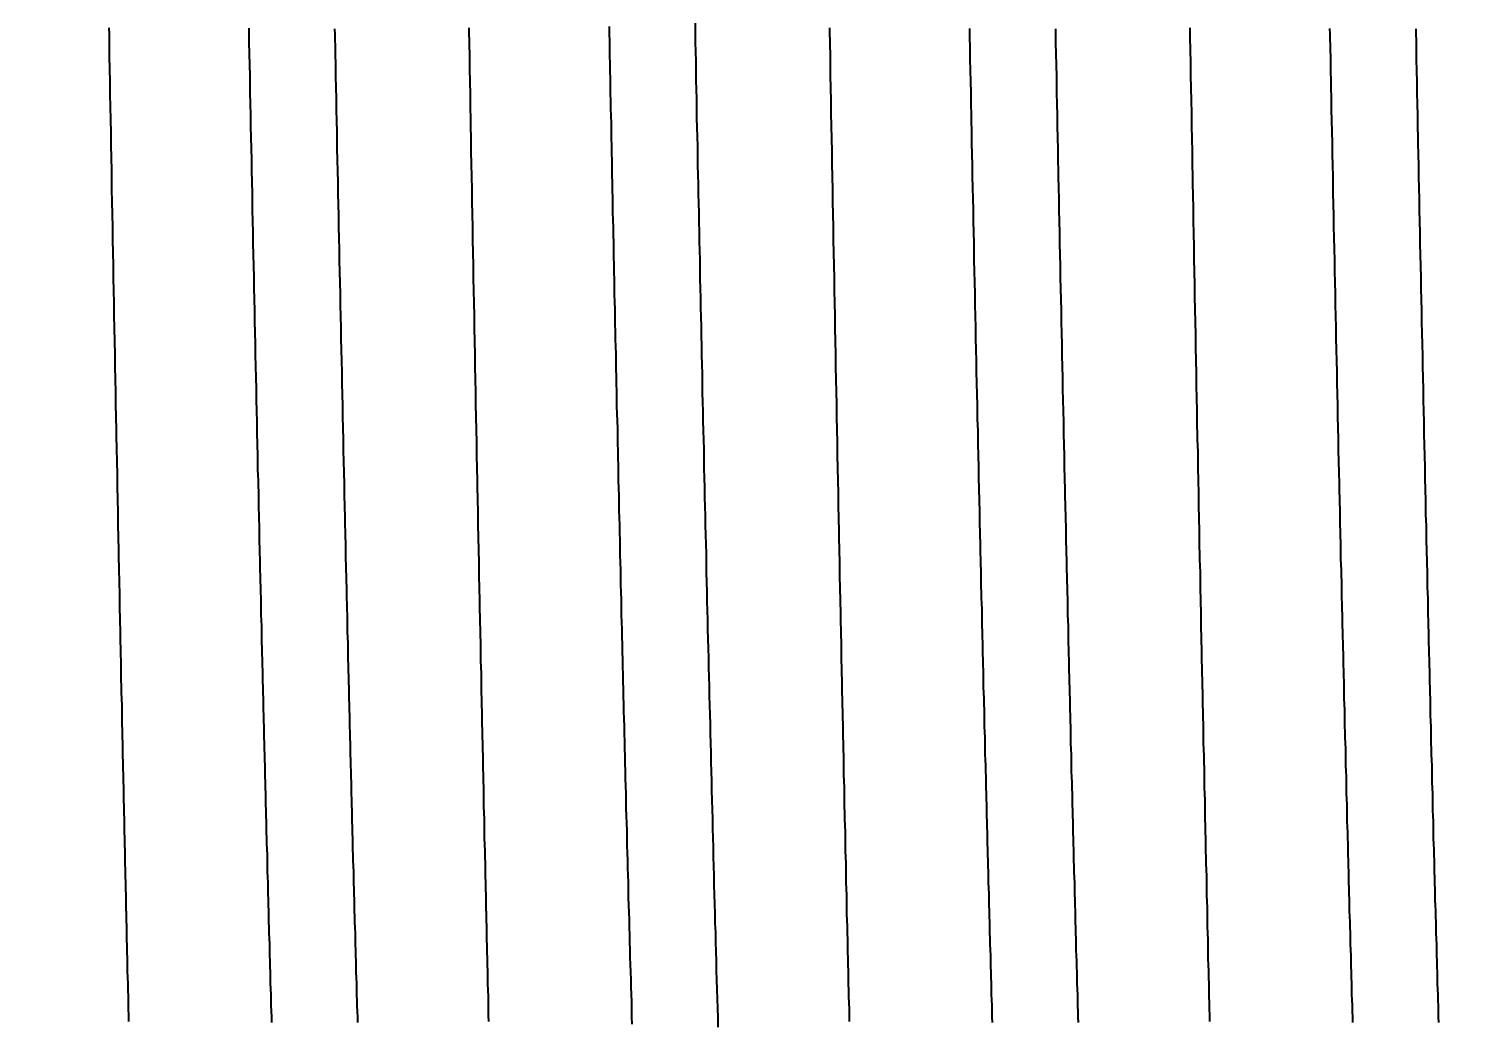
# Model space of a CAD drawing. Header units: millimetres. Extents: x 0 to 3800, y -67 to 2530.
# Drawn here: x 2227.63 to 2233.79, y 880.09 to 884.33 of the extents above; entities that cross this region are included whole.
import ezdxf

# ---------------------------------------------------------------- set-up
doc = ezdxf.new("R2010")
doc.units = ezdxf.units.MM
doc.layers.add('내부선 및 부속', color=4, linetype='Continuous')
doc.layers.add('치수선', color=7, linetype='Continuous')
doc.styles.add('____', font='')
doc.styles.get('____').set_extended_font_data('굴림')
doc.dimstyles.new('MSADIM', dxfattribs={"dimtxt": 33, "dimasz": 17, "dimexe": 10, "dimexo": 7.5, "dimgap": 10, "dimtad": 0, "dimtih": 1, "dimtoh": 1, "dimdec": 0, "dimzin": 1, "dimdsep": 46, "dimtxsty": '____', "dimcen": 11.25, "dimadec": 0, "dimazin": 0, "dimtfac": 1, "dimtdec": 0, "dimtix": 1, "dimtmove": 0, "dimatfit": 3, "dimfxl": 1, "dimtolj": 1, "dimtzin": 1, "dimarcsym": 0})

# ---------------------------------------------------------------- blocks, each defined once
blk = doc.blocks.new('*D36')
at = {"layer": '치수선', "color": 0, "linetype": 'Continuous', "lineweight": -2, "transparency": 16777216}
for p, q in [((2185.0236, 892.8024), (2164.7346, 892.8024)), ((2174.7346, 875.8024), (2174.7346, 782.8857)), ((2174.7346, 644.8024), (2174.7346, 737.2532)), ((2277.0236, 627.8024), (2164.7346, 627.8024))]:
    blk.add_line(p, q, dxfattribs=at)
at = {"layer": '치수선', "color": 0, "linetype": 'Continuous', "transparency": 16777216}
for points in [[(2171.9013, 875.8024), (2177.5679, 875.8024), (2174.7346, 892.8024)], [(2171.9013, 644.8024), (2177.5679, 644.8024), (2174.7346, 627.8024)]]:
    blk.add_solid(points, dxfattribs=at)
at = {"layer": '치수선', "color": 0, "linetype": 'Continuous', "transparency": 16777216, "insert": (2174.7346, 760.0695), "char_height": 25, "attachment_point": 5, "style": '____'}
blk.add_mtext('\\A1;265', dxfattribs=at)
blk = doc.blocks.new('*D37')
at = {"layer": '치수선', "color": 0, "linetype": 'Continuous', "lineweight": -2, "transparency": 16777216}
for p, q in [((2157.2346, 892.8024), (2094.528, 892.8024)), ((2104.528, 875.8024), (2104.528, 597.3935)), ((2104.528, 274.8024), (2104.528, 551.761)), ((2237.0236, 257.8024), (2094.528, 257.8024))]:
    blk.add_line(p, q, dxfattribs=at)
at = {"layer": '치수선', "color": 0, "linetype": 'Continuous', "transparency": 16777216}
for points in [[(2101.6947, 875.8024), (2107.3613, 875.8024), (2104.528, 892.8024)], [(2101.6947, 274.8024), (2107.3613, 274.8024), (2104.528, 257.8024)]]:
    blk.add_solid(points, dxfattribs=at)
at = {"layer": '치수선', "color": 0, "linetype": 'Continuous', "transparency": 16777216, "insert": (2104.528, 574.5773), "char_height": 25, "attachment_point": 5, "style": '____'}
blk.add_mtext('\\A1;635', dxfattribs=at)

msp = doc.modelspace()

# ---------------------------------------------------------------- linework, layer by layer
at = {"layer": '내부선 및 부속', "linetype": 'Continuous', "flags": 128}
for points in [[(2230.4798, 884.3537), (2230.4798, 884.3127), (2230.4808, 884.2727), (2230.4818, 884.2317), (2230.4828, 884.1917), (2230.4828, 884.1507), (2230.4838, 884.1107), (2230.4848, 884.0697), (2230.4858, 884.0297), (2230.4868, 883.9887), (2230.4868, 883.9487), (2230.4878, 883.9077), (2230.4888, 883.8677), (2230.4898, 883.8277), (2230.4908, 883.7867), (2230.4908, 883.7467), (2230.4918, 883.7057), (2230.4928, 883.6657), (2230.4938, 883.6247), (2230.4948, 883.5847), (2230.4958, 883.5437), (2230.4958, 883.5037), (2230.4968, 883.4627), (2230.4978, 883.4227), (2230.4988, 883.3817), (2230.4998, 883.3417), (2230.4998, 883.3007), (2230.5008, 883.2607), (2230.5018, 883.2197), (2230.5028, 883.1797), (2230.5038, 883.1387), (2230.5048, 883.0987), (2230.5058, 883.0577), (2230.5058, 883.0177), (2230.5068, 882.9767), (2230.5078, 882.9367), (2230.5088, 882.8957), (2230.5098, 882.8557), (2230.5108, 882.8157), (2230.5108, 882.7747), (2230.5118, 882.7347), (2230.5128, 882.6937), (2230.5138, 882.6537), (2230.5148, 882.6127), (2230.5158, 882.5727), (2230.5168, 882.5317), (2230.5178, 882.4917), (2230.5178, 882.4507), (2230.5188, 882.4107), (2230.5198, 882.3697), (2230.5208, 882.3297), (2230.5218, 882.2887), (2230.5228, 882.2487), (2230.5238, 882.2077), (2230.5248, 882.1677), (2230.5258, 882.1267), (2230.5268, 882.0867), (2230.5268, 882.0457), (2230.5278, 882.0057), (2230.5288, 881.9647), (2230.5298, 881.9247), (2230.5308, 881.8837), (2230.5318, 881.8437), (2230.5328, 881.8037), (2230.5338, 881.7627), (2230.5348, 881.7227), (2230.5348, 881.7227), (2230.5358, 881.6817), (2230.5368, 881.6417), (2230.5378, 881.6007), (2230.5388, 881.5607), (2230.5398, 881.5197), (2230.5408, 881.4797), (2230.5418, 881.4387), (2230.5428, 881.3987), (2230.5438, 881.3577), (2230.5448, 881.3177), (2230.5458, 881.2767), (2230.5468, 881.2367), (2230.5478, 881.1957), (2230.5488, 881.1557), (2230.5498, 881.1147), (2230.5508, 881.0747), (2230.5518, 881.0337), (2230.5528, 880.9937), (2230.5538, 880.9537), (2230.5548, 880.9127), (2230.5558, 880.8727), (2230.5568, 880.8317), (2230.5578, 880.7917), (2230.5588, 880.7507), (2230.5598, 880.7107), (2230.5608, 880.6697), (2230.5618, 880.6297), (2230.5628, 880.5887), (2230.5638, 880.5487), (2230.5648, 880.5077), (2230.5668, 880.4677), (2230.5678, 880.4267), (2230.5688, 880.3867), (2230.5698, 880.3457), (2230.5708, 880.3057), (2230.5718, 880.2647), (2230.5728, 880.2247), (2230.5738, 880.1847), (2230.5758, 880.1437), (2230.5768, 880.1037), (2230.5778, 880.0627)], [(2227.9748, 884.3337), (2227.9758, 884.3067), (2227.9758, 884.2797), (2227.9758, 884.2527), (2227.9768, 884.2257), (2227.9768, 884.1987), (2227.9778, 884.1717), (2227.9778, 884.1447), (2227.9788, 884.1177), (2227.9788, 884.0907), (2227.9798, 884.0637), (2227.9798, 884.0367), (2227.9808, 884.0097), (2227.9808, 883.9827), (2227.9818, 883.9547), (2227.9818, 883.9277), (2227.9828, 883.9007), (2227.9828, 883.8737), (2227.9838, 883.8467), (2227.9838, 883.8197), (2227.9848, 883.7927), (2227.9848, 883.7657), (2227.9858, 883.7387), (2227.9858, 883.7117), (2227.9868, 883.6847), (2227.9868, 883.6577), (2227.9868, 883.6307), (2227.9878, 883.6037), (2227.9878, 883.5767), (2227.9888, 883.5497), (2227.9888, 883.5227), (2227.9898, 883.4957), (2227.9898, 883.4677), (2227.9908, 883.4407), (2227.9908, 883.4137), (2227.9918, 883.3867), (2227.9918, 883.3597), (2227.9928, 883.3327), (2227.9928, 883.3057), (2227.9938, 883.2787), (2227.9938, 883.2517), (2227.9948, 883.2247), (2227.9948, 883.1977), (2227.9958, 883.1707), (2227.9958, 883.1437), (2227.9968, 883.1167), (2227.9968, 883.0897), (2227.9978, 883.0627), (2227.9978, 883.0357), (2227.9988, 883.0087), (2227.9988, 882.9807), (2227.9998, 882.9537), (2227.9998, 882.9267), (2228.0008, 882.8997), (2228.0008, 882.8727), (2228.0018, 882.8457), (2228.0018, 882.8187), (2228.0028, 882.7917), (2228.0028, 882.7647), (2228.0038, 882.7377), (2228.0038, 882.7107), (2228.0048, 882.6837), (2228.0048, 882.6567), (2228.0058, 882.6297), (2228.0068, 882.6027), (2228.0068, 882.5757), (2228.0078, 882.5487), (2228.0078, 882.5217), (2228.0088, 882.4937), (2228.0088, 882.4667), (2228.0098, 882.4397), (2228.0098, 882.4127), (2228.0108, 882.3857), (2228.0108, 882.3587), (2228.0118, 882.3317), (2228.0118, 882.3047), (2228.0128, 882.2777), (2228.0128, 882.2507), (2228.0138, 882.2237), (2228.0138, 882.1967), (2228.0148, 882.1697), (2228.0148, 882.1427), (2228.0158, 882.1157), (2228.0158, 882.0887), (2228.0168, 882.0617), (2228.0178, 882.0347), (2228.0178, 882.0077), (2228.0188, 881.9797), (2228.0188, 881.9797), (2228.0188, 881.9527), (2228.0198, 881.9257), (2228.0198, 881.8987), (2228.0208, 881.8717), (2228.0208, 881.8447), (2228.0218, 881.8177), (2228.0218, 881.7907), (2228.0228, 881.7637), (2228.0228, 881.7367), (2228.0238, 881.7097), (2228.0248, 881.6827), (2228.0248, 881.6557), (2228.0258, 881.6287), (2228.0258, 881.6017), (2228.0268, 881.5747), (2228.0268, 881.5477), (2228.0278, 881.5207), (2228.0278, 881.4937), (2228.0288, 881.4657), (2228.0298, 881.4387), (2228.0298, 881.4117), (2228.0308, 881.3847), (2228.0308, 881.3577), (2228.0318, 881.3307), (2228.0318, 881.3037), (2228.0328, 881.2767), (2228.0328, 881.2497), (2228.0338, 881.2227), (2228.0348, 881.1957), (2228.0348, 881.1687), (2228.0358, 881.1417), (2228.0358, 881.1147), (2228.0368, 881.0877), (2228.0368, 881.0607), (2228.0378, 881.0337), (2228.0388, 881.0067), (2228.0388, 880.9787), (2228.0398, 880.9517), (2228.0398, 880.9247), (2228.0408, 880.8977), (2228.0418, 880.8707), (2228.0418, 880.8437), (2228.0428, 880.8167), (2228.0428, 880.7897), (2228.0438, 880.7627), (2228.0448, 880.7357), (2228.0448, 880.7087), (2228.0458, 880.6817), (2228.0458, 880.6547), (2228.0468, 880.6277), (2228.0478, 880.6007), (2228.0478, 880.5737), (2228.0488, 880.5467), (2228.0488, 880.5197), (2228.0498, 880.4927), (2228.0508, 880.4647), (2228.0508, 880.4377), (2228.0518, 880.4107), (2228.0518, 880.3837), (2228.0528, 880.3567), (2228.0538, 880.3297), (2228.0538, 880.3027), (2228.0548, 880.2757), (2228.0558, 880.2487), (2228.0558, 880.2217), (2228.0568, 880.1947), (2228.0568, 880.1677), (2228.0578, 880.1407), (2228.0588, 880.1137), (2228.0588, 880.0867)], [(2228.5728, 884.3317), (2228.5728, 884.3077), (2228.5738, 884.2837), (2228.5738, 884.2597), (2228.5748, 884.2357), (2228.5748, 884.2117), (2228.5758, 884.1877), (2228.5758, 884.1877), (2228.5758, 884.1637), (2228.5768, 884.1407), (2228.5768, 884.1167), (2228.5778, 884.0927), (2228.5778, 884.0687), (2228.5778, 884.0447), (2228.5788, 884.0207), (2228.5788, 883.9967), (2228.5798, 883.9737), (2228.5798, 883.9497), (2228.5808, 883.9257), (2228.5808, 883.9017), (2228.5818, 883.8777), (2228.5818, 883.8537), (2228.5828, 883.8297), (2228.5828, 883.8067), (2228.5838, 883.7827), (2228.5838, 883.7587), (2228.5848, 883.7347), (2228.5848, 883.7107), (2228.5858, 883.6867), (2228.5858, 883.6627), (2228.5868, 883.6387), (2228.5868, 883.6157), (2228.5868, 883.5917), (2228.5878, 883.5677), (2228.5878, 883.5437), (2228.5888, 883.5197), (2228.5888, 883.4957), (2228.5898, 883.4717), (2228.5898, 883.4487), (2228.5908, 883.4247), (2228.5908, 883.4007), (2228.5918, 883.3767), (2228.5918, 883.3527), (2228.5928, 883.3287), (2228.5928, 883.3047), (2228.5938, 883.2817), (2228.5938, 883.2577), (2228.5948, 883.2337), (2228.5948, 883.2097), (2228.5958, 883.1857), (2228.5958, 883.1617), (2228.5968, 883.1377), (2228.5968, 883.1137), (2228.5978, 883.0907), (2228.5978, 883.0667), (2228.5988, 883.0427), (2228.5988, 883.0187), (2228.5998, 882.9947), (2228.5998, 882.9707), (2228.6008, 882.9467), (2228.6008, 882.9237), (2228.6018, 882.8997), (2228.6018, 882.8757), (2228.6028, 882.8517), (2228.6028, 882.8277), (2228.6038, 882.8037), (2228.6038, 882.7797), (2228.6048, 882.7567), (2228.6048, 882.7327), (2228.6058, 882.7087), (2228.6058, 882.6847), (2228.6068, 882.6607), (2228.6068, 882.6367), (2228.6078, 882.6127), (2228.6078, 882.5897), (2228.6088, 882.5657), (2228.6088, 882.5417), (2228.6098, 882.5177), (2228.6098, 882.4937), (2228.6108, 882.4697), (2228.6108, 882.4457), (2228.6118, 882.4217), (2228.6128, 882.3987), (2228.6128, 882.3747), (2228.6138, 882.3507), (2228.6138, 882.3267), (2228.6148, 882.3027), (2228.6148, 882.2787), (2228.6158, 882.2547), (2228.6158, 882.2317), (2228.6168, 882.2077), (2228.6168, 882.1837), (2228.6178, 882.1597), (2228.6178, 882.1357), (2228.6188, 882.1117), (2228.6188, 882.0877), (2228.6198, 882.0647), (2228.6208, 882.0407), (2228.6208, 882.0167), (2228.6218, 881.9927), (2228.6218, 881.9687), (2228.6228, 881.9447), (2228.6228, 881.9207), (2228.6238, 881.8977), (2228.6238, 881.8737), (2228.6248, 881.8497), (2228.6248, 881.8257), (2228.6258, 881.8017), (2228.6258, 881.8017), (2228.6268, 881.7777), (2228.6268, 881.7537), (2228.6278, 881.7297), (2228.6278, 881.7067), (2228.6288, 881.6827), (2228.6288, 881.6587), (2228.6298, 881.6347), (2228.6298, 881.6107), (2228.6308, 881.5867), (2228.6318, 881.5627), (2228.6318, 881.5397), (2228.6328, 881.5157), (2228.6328, 881.4917), (2228.6338, 881.4677), (2228.6338, 881.4437), (2228.6348, 881.4197), (2228.6358, 881.3957), (2228.6358, 881.3727), (2228.6368, 881.3487), (2228.6368, 881.3247), (2228.6378, 881.3007), (2228.6388, 881.2767), (2228.6388, 881.2527), (2228.6398, 881.2287), (2228.6398, 881.2057), (2228.6408, 881.1817), (2228.6408, 881.1577), (2228.6418, 881.1337), (2228.6428, 881.1097), (2228.6428, 881.0857), (2228.6438, 881.0617), (2228.6438, 881.0387), (2228.6448, 881.0147), (2228.6458, 880.9907), (2228.6458, 880.9667), (2228.6468, 880.9427), (2228.6468, 880.9187), (2228.6478, 880.8947), (2228.6488, 880.8707), (2228.6488, 880.8477), (2228.6498, 880.8237), (2228.6508, 880.7997), (2228.6508, 880.7757), (2228.6518, 880.7517), (2228.6518, 880.7277), (2228.6528, 880.7037), (2228.6538, 880.6807), (2228.6538, 880.6567), (2228.6548, 880.6327), (2228.6558, 880.6087), (2228.6558, 880.5847), (2228.6568, 880.5607), (2228.6578, 880.5367), (2228.6578, 880.5137), (2228.6588, 880.4897), (2228.6588, 880.4657), (2228.6598, 880.4417), (2228.6608, 880.4177), (2228.6608, 880.3937), (2228.6618, 880.3697), (2228.6628, 880.3467), (2228.6628, 880.3227), (2228.6638, 880.2987), (2228.6648, 880.2747), (2228.6648, 880.2507), (2228.6658, 880.2267), (2228.6668, 880.2027), (2228.6668, 880.1797), (2228.6678, 880.1557), (2228.6688, 880.1317), (2228.6698, 880.1077), (2228.6698, 880.0837)], [(2228.9398, 884.3297), (2228.9408, 884.3057), (2228.9408, 884.2817), (2228.9418, 884.2587), (2228.9418, 884.2347), (2228.9418, 884.2107), (2228.9418, 884.2107), (2228.9428, 884.1867), (2228.9428, 884.1627), (2228.9438, 884.1387), (2228.9438, 884.1147), (2228.9448, 884.0917), (2228.9448, 884.0677), (2228.9458, 884.0437), (2228.9458, 884.0197), (2228.9468, 883.9957), (2228.9468, 883.9717), (2228.9478, 883.9477), (2228.9478, 883.9247), (2228.9488, 883.9007), (2228.9488, 883.8767), (2228.9498, 883.8527), (2228.9498, 883.8287), (2228.9498, 883.8047), (2228.9508, 883.7807), (2228.9508, 883.7567), (2228.9518, 883.7337), (2228.9518, 883.7097), (2228.9528, 883.6857), (2228.9528, 883.6617), (2228.9538, 883.6377), (2228.9538, 883.6137), (2228.9548, 883.5897), (2228.9548, 883.5667), (2228.9558, 883.5427), (2228.9558, 883.5187), (2228.9568, 883.4947), (2228.9568, 883.4707), (2228.9578, 883.4467), (2228.9578, 883.4227), (2228.9588, 883.3997), (2228.9588, 883.3757), (2228.9598, 883.3517), (2228.9598, 883.3277), (2228.9608, 883.3037), (2228.9608, 883.2797), (2228.9618, 883.2557), (2228.9618, 883.2327), (2228.9628, 883.2087), (2228.9628, 883.1847), (2228.9638, 883.1607), (2228.9638, 883.1367), (2228.9648, 883.1127), (2228.9648, 883.0887), (2228.9658, 883.0647), (2228.9658, 883.0417), (2228.9668, 883.0177), (2228.9668, 882.9937), (2228.9678, 882.9697), (2228.9678, 882.9457), (2228.9688, 882.9217), (2228.9688, 882.8977), (2228.9698, 882.8747), (2228.9698, 882.8507), (2228.9708, 882.8267), (2228.9708, 882.8027), (2228.9718, 882.7787), (2228.9718, 882.7547), (2228.9728, 882.7307), (2228.9728, 882.7077), (2228.9738, 882.6837), (2228.9738, 882.6597), (2228.9748, 882.6357), (2228.9748, 882.6117), (2228.9758, 882.5877), (2228.9758, 882.5637), (2228.9768, 882.5397), (2228.9768, 882.5167), (2228.9778, 882.4927), (2228.9778, 882.4687), (2228.9788, 882.4447), (2228.9788, 882.4207), (2228.9798, 882.3967), (2228.9798, 882.3727), (2228.9808, 882.3497), (2228.9808, 882.3257), (2228.9818, 882.3017), (2228.9818, 882.2777), (2228.9828, 882.2537), (2228.9838, 882.2297), (2228.9838, 882.2057), (2228.9848, 882.1827), (2228.9848, 882.1587), (2228.9858, 882.1347), (2228.9858, 882.1107), (2228.9868, 882.0867), (2228.9868, 882.0627), (2228.9878, 882.0387), (2228.9878, 882.0157), (2228.9888, 881.9917), (2228.9888, 881.9677), (2228.9898, 881.9437), (2228.9908, 881.9197), (2228.9908, 881.8957), (2228.9918, 881.8717), (2228.9918, 881.8477), (2228.9928, 881.8247), (2228.9928, 881.8247), (2228.9928, 881.8007), (2228.9938, 881.7767), (2228.9938, 881.7527), (2228.9948, 881.7287), (2228.9958, 881.7047), (2228.9958, 881.6807), (2228.9968, 881.6577), (2228.9968, 881.6337), (2228.9978, 881.6097), (2228.9978, 881.5857), (2228.9988, 881.5617), (2228.9988, 881.5377), (2228.9998, 881.5137), (2229.0008, 881.4907), (2229.0008, 881.4667), (2229.0018, 881.4427), (2229.0018, 881.4187), (2229.0028, 881.3947), (2229.0028, 881.3707), (2229.0038, 881.3467), (2229.0048, 881.3237), (2229.0048, 881.2997), (2229.0058, 881.2757), (2229.0058, 881.2517), (2229.0068, 881.2277), (2229.0078, 881.2037), (2229.0078, 881.1797), (2229.0088, 881.1567), (2229.0088, 881.1327), (2229.0098, 881.1087), (2229.0108, 881.0847), (2229.0108, 881.0607), (2229.0118, 881.0367), (2229.0118, 881.0127), (2229.0128, 880.9887), (2229.0138, 880.9657), (2229.0138, 880.9417), (2229.0148, 880.9177), (2229.0148, 880.8937), (2229.0158, 880.8697), (2229.0168, 880.8457), (2229.0168, 880.8217), (2229.0178, 880.7987), (2229.0178, 880.7747), (2229.0188, 880.7507), (2229.0198, 880.7267), (2229.0198, 880.7027), (2229.0208, 880.6787), (2229.0218, 880.6547), (2229.0218, 880.6317), (2229.0228, 880.6077), (2229.0238, 880.5837), (2229.0238, 880.5597), (2229.0248, 880.5357), (2229.0248, 880.5117), (2229.0258, 880.4877), (2229.0268, 880.4647), (2229.0268, 880.4407), (2229.0278, 880.4167), (2229.0288, 880.3927), (2229.0288, 880.3687), (2229.0298, 880.3447), (2229.0308, 880.3207), (2229.0308, 880.2977), (2229.0318, 880.2737), (2229.0328, 880.2497), (2229.0328, 880.2257), (2229.0338, 880.2017), (2229.0348, 880.1777), (2229.0348, 880.1537), (2229.0358, 880.1307), (2229.0368, 880.1067), (2229.0378, 880.0827)], [(2229.5988, 880.0867), (2229.5978, 880.1137), (2229.5978, 880.1407), (2229.5968, 880.1677), (2229.5968, 880.1947), (2229.5958, 880.2217), (2229.5948, 880.2487), (2229.5948, 880.2757), (2229.5938, 880.3027), (2229.5928, 880.3297), (2229.5928, 880.3567), (2229.5918, 880.3837), (2229.5918, 880.4107), (2229.5908, 880.4377), (2229.5898, 880.4647), (2229.5898, 880.4927), (2229.5888, 880.5197), (2229.5888, 880.5467), (2229.5878, 880.5737), (2229.5868, 880.6007), (2229.5868, 880.6277), (2229.5858, 880.6547), (2229.5858, 880.6817), (2229.5848, 880.7087), (2229.5838, 880.7357), (2229.5838, 880.7627), (2229.5828, 880.7897), (2229.5828, 880.8167), (2229.5818, 880.8437), (2229.5808, 880.8707), (2229.5808, 880.8977), (2229.5798, 880.9247), (2229.5798, 880.9517), (2229.5788, 880.9787), (2229.5778, 881.0067), (2229.5778, 881.0337), (2229.5768, 881.0607), (2229.5768, 881.0877), (2229.5758, 881.1147), (2229.5758, 881.1417), (2229.5748, 881.1687), (2229.5738, 881.1957), (2229.5738, 881.2227), (2229.5728, 881.2497), (2229.5728, 881.2767), (2229.5718, 881.3037), (2229.5718, 881.3307), (2229.5708, 881.3577), (2229.5698, 881.3847), (2229.5698, 881.4117), (2229.5688, 881.4387), (2229.5688, 881.4657), (2229.5678, 881.4937), (2229.5678, 881.5207), (2229.5668, 881.5477), (2229.5668, 881.5747), (2229.5658, 881.6017), (2229.5648, 881.6287), (2229.5648, 881.6557), (2229.5638, 881.6827), (2229.5638, 881.7097), (2229.5628, 881.7367), (2229.5628, 881.7637), (2229.5618, 881.7907), (2229.5618, 881.7907), (2229.5618, 881.8177), (2229.5608, 881.8447), (2229.5608, 881.8717), (2229.5598, 881.8987), (2229.5588, 881.9257), (2229.5588, 881.9527), (2229.5578, 881.9797), (2229.5578, 882.0077), (2229.5568, 882.0347), (2229.5568, 882.0617), (2229.5558, 882.0887), (2229.5558, 882.1157), (2229.5548, 882.1427), (2229.5548, 882.1697), (2229.5538, 882.1967), (2229.5538, 882.2237), (2229.5528, 882.2507), (2229.5528, 882.2777), (2229.5518, 882.3047), (2229.5518, 882.3317), (2229.5508, 882.3587), (2229.5498, 882.3857), (2229.5498, 882.4127), (2229.5488, 882.4397), (2229.5488, 882.4667), (2229.5478, 882.4937), (2229.5478, 882.5217), (2229.5468, 882.5487), (2229.5468, 882.5757), (2229.5458, 882.6027), (2229.5458, 882.6297), (2229.5448, 882.6567), (2229.5448, 882.6837), (2229.5438, 882.7107), (2229.5438, 882.7377), (2229.5428, 882.7647), (2229.5428, 882.7917), (2229.5418, 882.8187), (2229.5418, 882.8457), (2229.5408, 882.8727), (2229.5408, 882.8997), (2229.5398, 882.9267), (2229.5398, 882.9537), (2229.5388, 882.9807), (2229.5388, 883.0087), (2229.5378, 883.0357), (2229.5378, 883.0627), (2229.5368, 883.0897), (2229.5368, 883.1167), (2229.5358, 883.1437), (2229.5358, 883.1707), (2229.5348, 883.1977), (2229.5348, 883.2247), (2229.5338, 883.2517), (2229.5338, 883.2787), (2229.5328, 883.3057), (2229.5328, 883.3327), (2229.5318, 883.3597), (2229.5318, 883.3867), (2229.5308, 883.4137), (2229.5308, 883.4407), (2229.5298, 883.4677), (2229.5298, 883.4957), (2229.5288, 883.5227), (2229.5288, 883.5497), (2229.5278, 883.5767), (2229.5278, 883.6037), (2229.5268, 883.6307), (2229.5268, 883.6577), (2229.5258, 883.6847), (2229.5258, 883.7117), (2229.5248, 883.7387), (2229.5248, 883.7657), (2229.5238, 883.7927), (2229.5238, 883.8197), (2229.5228, 883.8467), (2229.5228, 883.8737), (2229.5218, 883.9007), (2229.5218, 883.9277), (2229.5218, 883.9547), (2229.5208, 883.9827), (2229.5208, 884.0097), (2229.5198, 884.0367), (2229.5198, 884.0637), (2229.5188, 884.0907), (2229.5188, 884.1177), (2229.5178, 884.1447), (2229.5178, 884.1717), (2229.5168, 884.1987), (2229.5168, 884.2257), (2229.5158, 884.2527), (2229.5158, 884.2797), (2229.5148, 884.3067), (2229.5148, 884.3337)], [(2230.1128, 884.3397), (2230.1128, 884.3077), (2230.1138, 884.2767), (2230.1138, 884.2447), (2230.1148, 884.2127), (2230.1158, 884.1807), (2230.1158, 884.1487), (2230.1168, 884.1167), (2230.1168, 884.0857), (2230.1178, 884.0537), (2230.1188, 884.0217), (2230.1188, 883.9897), (2230.1198, 883.9577), (2230.1208, 883.9267), (2230.1208, 883.8947), (2230.1218, 883.8627), (2230.1228, 883.8307), (2230.1228, 883.7987), (2230.1238, 883.7667), (2230.1238, 883.7357), (2230.1238, 883.7357), (2230.1248, 883.7037), (2230.1258, 883.6717), (2230.1258, 883.6397), (2230.1268, 883.6077), (2230.1278, 883.5757), (2230.1278, 883.5447), (2230.1288, 883.5127), (2230.1298, 883.4807), (2230.1298, 883.4487), (2230.1308, 883.4167), (2230.1308, 883.3857), (2230.1318, 883.3537), (2230.1328, 883.3217), (2230.1328, 883.2897), (2230.1338, 883.2577), (2230.1348, 883.2257), (2230.1348, 883.1947), (2230.1358, 883.1627), (2230.1368, 883.1307), (2230.1368, 883.0987), (2230.1378, 883.0667), (2230.1388, 883.0357), (2230.1388, 883.0037), (2230.1398, 882.9717), (2230.1408, 882.9397), (2230.1408, 882.9077), (2230.1418, 882.8757), (2230.1428, 882.8447), (2230.1428, 882.8127), (2230.1438, 882.7807), (2230.1448, 882.7487), (2230.1448, 882.7167), (2230.1458, 882.6847), (2230.1468, 882.6537), (2230.1478, 882.6217), (2230.1478, 882.5897), (2230.1488, 882.5577), (2230.1498, 882.5257), (2230.1498, 882.4947), (2230.1508, 882.4627), (2230.1518, 882.4307), (2230.1518, 882.3987), (2230.1528, 882.3667), (2230.1538, 882.3347), (2230.1538, 882.3037), (2230.1548, 882.2717), (2230.1558, 882.2397), (2230.1568, 882.2077), (2230.1568, 882.1757), (2230.1578, 882.1447), (2230.1588, 882.1127), (2230.1588, 882.0807), (2230.1598, 882.0487), (2230.1608, 882.0167), (2230.1618, 881.9847), (2230.1618, 881.9537), (2230.1628, 881.9217), (2230.1638, 881.8897), (2230.1648, 881.8577), (2230.1648, 881.8257), (2230.1658, 881.7937), (2230.1668, 881.7627), (2230.1668, 881.7307), (2230.1678, 881.6987), (2230.1688, 881.6667), (2230.1698, 881.6347), (2230.1698, 881.6037), (2230.1708, 881.5717), (2230.1718, 881.5397), (2230.1728, 881.5077), (2230.1728, 881.4757), (2230.1738, 881.4437), (2230.1748, 881.4127), (2230.1758, 881.3807), (2230.1768, 881.3487), (2230.1768, 881.3167), (2230.1778, 881.2847), (2230.1788, 881.2537), (2230.1798, 881.2217), (2230.1798, 881.1897), (2230.1808, 881.1577), (2230.1818, 881.1257), (2230.1828, 881.0937), (2230.1838, 881.0627), (2230.1838, 881.0307), (2230.1848, 880.9987), (2230.1858, 880.9667), (2230.1868, 880.9347), (2230.1878, 880.9037), (2230.1888, 880.8717), (2230.1888, 880.8397), (2230.1898, 880.8077), (2230.1908, 880.7757), (2230.1918, 880.7437), (2230.1928, 880.7127), (2230.1938, 880.6807), (2230.1938, 880.6487), (2230.1948, 880.6167), (2230.1958, 880.5847), (2230.1968, 880.5537), (2230.1968, 880.5537), (2230.1978, 880.5217), (2230.1988, 880.4897), (2230.1998, 880.4577), (2230.1998, 880.4257), (2230.2008, 880.3937), (2230.2018, 880.3627), (2230.2028, 880.3307), (2230.2038, 880.2987), (2230.2048, 880.2667), (2230.2058, 880.2347), (2230.2068, 880.2037), (2230.2078, 880.1717), (2230.2078, 880.1397), (2230.2088, 880.1077), (2230.2098, 880.0757)], [(2231.0548, 884.3337), (2231.0548, 884.3067), (2231.0558, 884.2797), (2231.0558, 884.2527), (2231.0568, 884.2257), (2231.0568, 884.1987), (2231.0578, 884.1717), (2231.0578, 884.1447), (2231.0578, 884.1177), (2231.0588, 884.0907), (2231.0588, 884.0637), (2231.0598, 884.0367), (2231.0598, 884.0097), (2231.0608, 883.9827), (2231.0608, 883.9547), (2231.0618, 883.9277), (2231.0618, 883.9007), (2231.0628, 883.8737), (2231.0628, 883.8467), (2231.0638, 883.8197), (2231.0638, 883.7927), (2231.0648, 883.7657), (2231.0648, 883.7387), (2231.0658, 883.7117), (2231.0658, 883.6847), (2231.0668, 883.6577), (2231.0668, 883.6307), (2231.0678, 883.6037), (2231.0678, 883.5767), (2231.0688, 883.5497), (2231.0688, 883.5227), (2231.0698, 883.4957), (2231.0698, 883.4677), (2231.0708, 883.4407), (2231.0708, 883.4137), (2231.0718, 883.3867), (2231.0718, 883.3597), (2231.0728, 883.3327), (2231.0728, 883.3057), (2231.0738, 883.2787), (2231.0738, 883.2517), (2231.0748, 883.2247), (2231.0748, 883.1977), (2231.0758, 883.1707), (2231.0758, 883.1437), (2231.0768, 883.1167), (2231.0768, 883.0897), (2231.0778, 883.0627), (2231.0778, 883.0357), (2231.0788, 883.0087), (2231.0788, 882.9807), (2231.0798, 882.9537), (2231.0798, 882.9267), (2231.0808, 882.8997), (2231.0808, 882.8727), (2231.0818, 882.8457), (2231.0818, 882.8187), (2231.0828, 882.7917), (2231.0828, 882.7647), (2231.0838, 882.7377), (2231.0838, 882.7107), (2231.0848, 882.6837), (2231.0848, 882.6567), (2231.0858, 882.6297), (2231.0858, 882.6027), (2231.0868, 882.5757), (2231.0868, 882.5487), (2231.0878, 882.5217), (2231.0878, 882.4937), (2231.0888, 882.4667), (2231.0888, 882.4397), (2231.0898, 882.4127), (2231.0898, 882.3857), (2231.0908, 882.3587), (2231.0908, 882.3317), (2231.0918, 882.3047), (2231.0918, 882.2777), (2231.0928, 882.2507), (2231.0928, 882.2237), (2231.0938, 882.1967), (2231.0948, 882.1697), (2231.0948, 882.1427), (2231.0958, 882.1157), (2231.0958, 882.0887), (2231.0968, 882.0617), (2231.0968, 882.0347), (2231.0978, 882.0077), (2231.0978, 881.9797), (2231.0978, 881.9797), (2231.0988, 881.9527), (2231.0988, 881.9257), (2231.0998, 881.8987), (2231.0998, 881.8717), (2231.1008, 881.8447), (2231.1008, 881.8177), (2231.1018, 881.7907), (2231.1028, 881.7637), (2231.1028, 881.7367), (2231.1038, 881.7097), (2231.1038, 881.6827), (2231.1048, 881.6557), (2231.1048, 881.6287), (2231.1058, 881.6017), (2231.1058, 881.5747), (2231.1068, 881.5477), (2231.1078, 881.5207), (2231.1078, 881.4937), (2231.1088, 881.4657), (2231.1088, 881.4387), (2231.1098, 881.4117), (2231.1098, 881.3847), (2231.1108, 881.3577), (2231.1108, 881.3307), (2231.1118, 881.3037), (2231.1128, 881.2767), (2231.1128, 881.2497), (2231.1138, 881.2227), (2231.1138, 881.1957), (2231.1148, 881.1687), (2231.1148, 881.1417), (2231.1158, 881.1147), (2231.1168, 881.0877), (2231.1168, 881.0607), (2231.1178, 881.0337), (2231.1178, 881.0067), (2231.1188, 880.9787), (2231.1188, 880.9517), (2231.1198, 880.9247), (2231.1208, 880.8977), (2231.1208, 880.8707), (2231.1218, 880.8437), (2231.1218, 880.8167), (2231.1228, 880.7897), (2231.1238, 880.7627), (2231.1238, 880.7357), (2231.1248, 880.7087), (2231.1248, 880.6817), (2231.1258, 880.6547), (2231.1268, 880.6277), (2231.1268, 880.6007), (2231.1278, 880.5737), (2231.1278, 880.5467), (2231.1288, 880.5197), (2231.1298, 880.4927), (2231.1298, 880.4647), (2231.1308, 880.4377), (2231.1308, 880.4107), (2231.1318, 880.3837), (2231.1328, 880.3567), (2231.1328, 880.3297), (2231.1338, 880.3027), (2231.1348, 880.2757), (2231.1348, 880.2487), (2231.1358, 880.2217), (2231.1358, 880.1947), (2231.1368, 880.1677), (2231.1378, 880.1407), (2231.1378, 880.1137), (2231.1388, 880.0867)], [(2231.6528, 884.3307), (2231.6528, 884.3077), (2231.6528, 884.2837), (2231.6538, 884.2597), (2231.6538, 884.2357), (2231.6548, 884.2117), (2231.6548, 884.1877), (2231.6548, 884.1877), (2231.6558, 884.1637), (2231.6558, 884.1407), (2231.6568, 884.1167), (2231.6568, 884.0927), (2231.6578, 884.0687), (2231.6578, 884.0447), (2231.6588, 884.0207), (2231.6588, 883.9967), (2231.6598, 883.9737), (2231.6598, 883.9497), (2231.6598, 883.9257), (2231.6608, 883.9017), (2231.6608, 883.8777), (2231.6618, 883.8537), (2231.6618, 883.8297), (2231.6628, 883.8057), (2231.6628, 883.7827), (2231.6638, 883.7587), (2231.6638, 883.7347), (2231.6648, 883.7107), (2231.6648, 883.6867), (2231.6658, 883.6627), (2231.6658, 883.6387), (2231.6668, 883.6157), (2231.6668, 883.5917), (2231.6678, 883.5677), (2231.6678, 883.5437), (2231.6688, 883.5197), (2231.6688, 883.4957), (2231.6698, 883.4717), (2231.6698, 883.4487), (2231.6708, 883.4247), (2231.6708, 883.4007), (2231.6708, 883.3767), (2231.6718, 883.3527), (2231.6718, 883.3287), (2231.6728, 883.3047), (2231.6728, 883.2817), (2231.6738, 883.2577), (2231.6738, 883.2337), (2231.6748, 883.2097), (2231.6748, 883.1857), (2231.6758, 883.1617), (2231.6758, 883.1377), (2231.6768, 883.1137), (2231.6768, 883.0907), (2231.6778, 883.0667), (2231.6778, 883.0427), (2231.6788, 883.0187), (2231.6788, 882.9947), (2231.6798, 882.9707), (2231.6798, 882.9467), (2231.6808, 882.9237), (2231.6808, 882.8997), (2231.6818, 882.8757), (2231.6818, 882.8517), (2231.6828, 882.8277), (2231.6828, 882.8037), (2231.6838, 882.7797), (2231.6838, 882.7567), (2231.6848, 882.7327), (2231.6848, 882.7087), (2231.6858, 882.6847), (2231.6858, 882.6607), (2231.6868, 882.6367), (2231.6878, 882.6127), (2231.6878, 882.5887), (2231.6888, 882.5657), (2231.6888, 882.5417), (2231.6898, 882.5177), (2231.6898, 882.4937), (2231.6908, 882.4697), (2231.6908, 882.4457), (2231.6918, 882.4217), (2231.6918, 882.3987), (2231.6928, 882.3747), (2231.6928, 882.3507), (2231.6938, 882.3267), (2231.6938, 882.3027), (2231.6948, 882.2787), (2231.6948, 882.2547), (2231.6958, 882.2317), (2231.6958, 882.2077), (2231.6968, 882.1837), (2231.6968, 882.1597), (2231.6978, 882.1357), (2231.6988, 882.1117), (2231.6988, 882.0877), (2231.6998, 882.0647), (2231.6998, 882.0407), (2231.7008, 882.0167), (2231.7008, 881.9927), (2231.7018, 881.9687), (2231.7018, 881.9447), (2231.7028, 881.9207), (2231.7028, 881.8967), (2231.7038, 881.8737), (2231.7048, 881.8497), (2231.7048, 881.8257), (2231.7058, 881.8017), (2231.7058, 881.8017), (2231.7058, 881.7777), (2231.7068, 881.7537), (2231.7068, 881.7297), (2231.7078, 881.7067), (2231.7078, 881.6827), (2231.7088, 881.6587), (2231.7098, 881.6347), (2231.7098, 881.6107), (2231.7108, 881.5867), (2231.7108, 881.5627), (2231.7118, 881.5397), (2231.7118, 881.5157), (2231.7128, 881.4917), (2231.7138, 881.4677), (2231.7138, 881.4437), (2231.7148, 881.4197), (2231.7148, 881.3957), (2231.7158, 881.3727), (2231.7158, 881.3487), (2231.7168, 881.3247), (2231.7178, 881.3007), (2231.7178, 881.2767), (2231.7188, 881.2527), (2231.7188, 881.2287), (2231.7198, 881.2057), (2231.7208, 881.1817), (2231.7208, 881.1577), (2231.7218, 881.1337), (2231.7218, 881.1097), (2231.7228, 881.0857), (2231.7238, 881.0617), (2231.7238, 881.0377), (2231.7248, 881.0147), (2231.7248, 880.9907), (2231.7258, 880.9667), (2231.7268, 880.9427), (2231.7268, 880.9187), (2231.7278, 880.8947), (2231.7278, 880.8707), (2231.7288, 880.8477), (2231.7298, 880.8237), (2231.7298, 880.7997), (2231.7308, 880.7757), (2231.7308, 880.7517), (2231.7318, 880.7277), (2231.7328, 880.7037), (2231.7328, 880.6807), (2231.7338, 880.6567), (2231.7348, 880.6327), (2231.7348, 880.6087), (2231.7358, 880.5847), (2231.7368, 880.5607), (2231.7368, 880.5367), (2231.7378, 880.5137), (2231.7378, 880.4897), (2231.7388, 880.4657), (2231.7398, 880.4417), (2231.7398, 880.4177), (2231.7408, 880.3937), (2231.7418, 880.3697), (2231.7418, 880.3467), (2231.7428, 880.3227), (2231.7438, 880.2987), (2231.7438, 880.2747), (2231.7448, 880.2507), (2231.7458, 880.2267), (2231.7458, 880.2027), (2231.7468, 880.1797), (2231.7478, 880.1557), (2231.7478, 880.1317), (2231.7488, 880.1077), (2231.7498, 880.0837)], [(2232.0198, 884.3297), (2232.0198, 884.3057), (2232.0208, 884.2817), (2232.0208, 884.2587), (2232.0218, 884.2347), (2232.0218, 884.2107), (2232.0218, 884.2107), (2232.0228, 884.1867), (2232.0228, 884.1627), (2232.0238, 884.1387), (2232.0238, 884.1147), (2232.0238, 884.0917), (2232.0248, 884.0677), (2232.0248, 884.0437), (2232.0258, 884.0197), (2232.0258, 883.9957), (2232.0268, 883.9717), (2232.0268, 883.9477), (2232.0278, 883.9247), (2232.0278, 883.9007), (2232.0288, 883.8767), (2232.0288, 883.8527), (2232.0298, 883.8287), (2232.0298, 883.8047), (2232.0308, 883.7807), (2232.0308, 883.7567), (2232.0318, 883.7337), (2232.0318, 883.7097), (2232.0318, 883.6857), (2232.0328, 883.6617), (2232.0328, 883.6377), (2232.0338, 883.6137), (2232.0338, 883.5897), (2232.0348, 883.5667), (2232.0348, 883.5427), (2232.0358, 883.5187), (2232.0358, 883.4947), (2232.0368, 883.4707), (2232.0368, 883.4467), (2232.0378, 883.4227), (2232.0378, 883.3997), (2232.0388, 883.3757), (2232.0388, 883.3517), (2232.0398, 883.3277), (2232.0398, 883.3037), (2232.0408, 883.2797), (2232.0408, 883.2557), (2232.0418, 883.2317), (2232.0418, 883.2087), (2232.0428, 883.1847), (2232.0428, 883.1607), (2232.0438, 883.1367), (2232.0438, 883.1127), (2232.0448, 883.0887), (2232.0448, 883.0647), (2232.0458, 883.0417), (2232.0458, 883.0177), (2232.0468, 882.9937), (2232.0468, 882.9697), (2232.0478, 882.9457), (2232.0478, 882.9217), (2232.0488, 882.8977), (2232.0488, 882.8747), (2232.0498, 882.8507), (2232.0498, 882.8267), (2232.0508, 882.8027), (2232.0508, 882.7787), (2232.0518, 882.7547), (2232.0518, 882.7307), (2232.0528, 882.7077), (2232.0528, 882.6837), (2232.0538, 882.6597), (2232.0538, 882.6357), (2232.0548, 882.6117), (2232.0548, 882.5877), (2232.0558, 882.5637), (2232.0558, 882.5397), (2232.0568, 882.5167), (2232.0568, 882.4927), (2232.0578, 882.4687), (2232.0578, 882.4447), (2232.0588, 882.4207), (2232.0588, 882.3967), (2232.0598, 882.3727), (2232.0608, 882.3497), (2232.0608, 882.3257), (2232.0618, 882.3017), (2232.0618, 882.2777), (2232.0628, 882.2537), (2232.0628, 882.2297), (2232.0638, 882.2057), (2232.0638, 882.1827), (2232.0648, 882.1587), (2232.0648, 882.1347), (2232.0658, 882.1107), (2232.0658, 882.0867), (2232.0668, 882.0627), (2232.0668, 882.0387), (2232.0678, 882.0157), (2232.0688, 881.9917), (2232.0688, 881.9677), (2232.0698, 881.9437), (2232.0698, 881.9197), (2232.0708, 881.8957), (2232.0708, 881.8717), (2232.0718, 881.8477), (2232.0718, 881.8247), (2232.0718, 881.8247), (2232.0728, 881.8007), (2232.0738, 881.7767), (2232.0738, 881.7527), (2232.0748, 881.7287), (2232.0748, 881.7047), (2232.0758, 881.6807), (2232.0758, 881.6577), (2232.0768, 881.6337), (2232.0768, 881.6097), (2232.0778, 881.5857), (2232.0788, 881.5617), (2232.0788, 881.5377), (2232.0798, 881.5137), (2232.0798, 881.4907), (2232.0808, 881.4667), (2232.0808, 881.4427), (2232.0818, 881.4187), (2232.0828, 881.3947), (2232.0828, 881.3707), (2232.0838, 881.3467), (2232.0838, 881.3237), (2232.0848, 881.2997), (2232.0848, 881.2757), (2232.0858, 881.2517), (2232.0868, 881.2277), (2232.0868, 881.2037), (2232.0878, 881.1797), (2232.0878, 881.1557), (2232.0888, 881.1327), (2232.0898, 881.1087), (2232.0898, 881.0847), (2232.0908, 881.0607), (2232.0908, 881.0367), (2232.0918, 881.0127), (2232.0928, 880.9887), (2232.0928, 880.9657), (2232.0938, 880.9417), (2232.0938, 880.9177), (2232.0948, 880.8937), (2232.0958, 880.8697), (2232.0958, 880.8457), (2232.0968, 880.8217), (2232.0978, 880.7987), (2232.0978, 880.7747), (2232.0988, 880.7507), (2232.0988, 880.7267), (2232.0998, 880.7027), (2232.1008, 880.6787), (2232.1008, 880.6547), (2232.1018, 880.6317), (2232.1028, 880.6077), (2232.1028, 880.5837), (2232.1038, 880.5597), (2232.1038, 880.5357), (2232.1048, 880.5117), (2232.1058, 880.4877), (2232.1058, 880.4647), (2232.1068, 880.4407), (2232.1078, 880.4167), (2232.1078, 880.3927), (2232.1088, 880.3687), (2232.1098, 880.3447), (2232.1098, 880.3207), (2232.1108, 880.2977), (2232.1118, 880.2737), (2232.1118, 880.2497), (2232.1128, 880.2257), (2232.1138, 880.2017), (2232.1138, 880.1777), (2232.1148, 880.1537), (2232.1158, 880.1307), (2232.1158, 880.1067), (2232.1168, 880.0827)], [(2232.5948, 884.3337), (2232.5948, 884.3067), (2232.5948, 884.2797), (2232.5958, 884.2527), (2232.5958, 884.2257), (2232.5968, 884.1987), (2232.5968, 884.1717), (2232.5978, 884.1447), (2232.5978, 884.1177), (2232.5988, 884.0907), (2232.5988, 884.0637), (2232.5998, 884.0367), (2232.5998, 884.0097), (2232.6008, 883.9817), (2232.6008, 883.9547), (2232.6018, 883.9277), (2232.6018, 883.9007), (2232.6028, 883.8737), (2232.6028, 883.8467), (2232.6038, 883.8197), (2232.6038, 883.7927), (2232.6048, 883.7657), (2232.6048, 883.7387), (2232.6058, 883.7117), (2232.6058, 883.6847), (2232.6058, 883.6577), (2232.6068, 883.6307), (2232.6068, 883.6037), (2232.6078, 883.5767), (2232.6078, 883.5497), (2232.6088, 883.5227), (2232.6088, 883.4957), (2232.6098, 883.4677), (2232.6098, 883.4407), (2232.6108, 883.4137), (2232.6108, 883.3867), (2232.6118, 883.3597), (2232.6118, 883.3327), (2232.6128, 883.3057), (2232.6128, 883.2787), (2232.6138, 883.2517), (2232.6138, 883.2247), (2232.6148, 883.1977), (2232.6148, 883.1707), (2232.6158, 883.1437), (2232.6158, 883.1167), (2232.6168, 883.0897), (2232.6168, 883.0627), (2232.6178, 883.0357), (2232.6178, 883.0087), (2232.6188, 882.9807), (2232.6188, 882.9537), (2232.6198, 882.9267), (2232.6198, 882.8997), (2232.6208, 882.8727), (2232.6208, 882.8457), (2232.6218, 882.8187), (2232.6218, 882.7917), (2232.6228, 882.7647), (2232.6228, 882.7377), (2232.6238, 882.7107), (2232.6238, 882.6837), (2232.6248, 882.6567), (2232.6248, 882.6297), (2232.6258, 882.6027), (2232.6258, 882.5757), (2232.6268, 882.5487), (2232.6278, 882.5217), (2232.6278, 882.4937), (2232.6288, 882.4667), (2232.6288, 882.4397), (2232.6298, 882.4127), (2232.6298, 882.3857), (2232.6308, 882.3587), (2232.6308, 882.3317), (2232.6318, 882.3047), (2232.6318, 882.2777), (2232.6328, 882.2507), (2232.6328, 882.2237), (2232.6338, 882.1967), (2232.6338, 882.1697), (2232.6348, 882.1427), (2232.6348, 882.1157), (2232.6358, 882.0887), (2232.6358, 882.0617), (2232.6368, 882.0347), (2232.6378, 882.0077), (2232.6378, 881.9797), (2232.6378, 881.9797), (2232.6388, 881.9527), (2232.6388, 881.9257), (2232.6398, 881.8987), (2232.6398, 881.8717), (2232.6408, 881.8447), (2232.6408, 881.8177), (2232.6418, 881.7907), (2232.6418, 881.7637), (2232.6428, 881.7367), (2232.6428, 881.7097), (2232.6438, 881.6827), (2232.6448, 881.6557), (2232.6448, 881.6287), (2232.6458, 881.6017), (2232.6458, 881.5747), (2232.6468, 881.5477), (2232.6468, 881.5207), (2232.6478, 881.4937), (2232.6478, 881.4657), (2232.6488, 881.4387), (2232.6498, 881.4117), (2232.6498, 881.3847), (2232.6508, 881.3577), (2232.6508, 881.3307), (2232.6518, 881.3037), (2232.6518, 881.2767), (2232.6528, 881.2497), (2232.6538, 881.2227), (2232.6538, 881.1957), (2232.6548, 881.1687), (2232.6548, 881.1417), (2232.6558, 881.1147), (2232.6558, 881.0877), (2232.6568, 881.0607), (2232.6578, 881.0337), (2232.6578, 881.0067), (2232.6588, 880.9787), (2232.6588, 880.9517), (2232.6598, 880.9247), (2232.6598, 880.8977), (2232.6608, 880.8707), (2232.6618, 880.8437), (2232.6618, 880.8167), (2232.6628, 880.7897), (2232.6628, 880.7627), (2232.6638, 880.7357), (2232.6648, 880.7087), (2232.6648, 880.6817), (2232.6658, 880.6547), (2232.6658, 880.6277), (2232.6668, 880.6007), (2232.6678, 880.5737), (2232.6678, 880.5467), (2232.6688, 880.5197), (2232.6688, 880.4927), (2232.6698, 880.4647), (2232.6708, 880.4377), (2232.6708, 880.4107), (2232.6718, 880.3837), (2232.6718, 880.3567), (2232.6728, 880.3297), (2232.6738, 880.3027), (2232.6738, 880.2757), (2232.6748, 880.2487), (2232.6758, 880.2217), (2232.6758, 880.1947), (2232.6768, 880.1677), (2232.6768, 880.1407), (2232.6778, 880.1137), (2232.6788, 880.0867)], [(2233.1918, 884.3307), (2233.1928, 884.3077), (2233.1928, 884.2837), (2233.1938, 884.2597), (2233.1938, 884.2357), (2233.1948, 884.2117), (2233.1948, 884.1877), (2233.1948, 884.1877), (2233.1958, 884.1637), (2233.1958, 884.1407), (2233.1968, 884.1167), (2233.1968, 884.0927), (2233.1968, 884.0687), (2233.1978, 884.0447), (2233.1978, 884.0207), (2233.1988, 883.9967), (2233.1988, 883.9737), (2233.1998, 883.9497), (2233.1998, 883.9257), (2233.2008, 883.9017), (2233.2008, 883.8777), (2233.2018, 883.8537), (2233.2018, 883.8297), (2233.2028, 883.8057), (2233.2028, 883.7827), (2233.2038, 883.7587), (2233.2038, 883.7347), (2233.2048, 883.7107), (2233.2048, 883.6867), (2233.2058, 883.6627), (2233.2058, 883.6387), (2233.2058, 883.6157), (2233.2068, 883.5917), (2233.2068, 883.5677), (2233.2078, 883.5437), (2233.2078, 883.5197), (2233.2088, 883.4957), (2233.2088, 883.4717), (2233.2098, 883.4487), (2233.2098, 883.4247), (2233.2108, 883.4007), (2233.2108, 883.3767), (2233.2118, 883.3527), (2233.2118, 883.3287), (2233.2128, 883.3047), (2233.2128, 883.2807), (2233.2138, 883.2577), (2233.2138, 883.2337), (2233.2148, 883.2097), (2233.2148, 883.1857), (2233.2158, 883.1617), (2233.2158, 883.1377), (2233.2168, 883.1137), (2233.2168, 883.0907), (2233.2178, 883.0667), (2233.2178, 883.0427), (2233.2188, 883.0187), (2233.2188, 882.9947), (2233.2198, 882.9707), (2233.2198, 882.9467), (2233.2208, 882.9237), (2233.2208, 882.8997), (2233.2218, 882.8757), (2233.2218, 882.8517), (2233.2228, 882.8277), (2233.2228, 882.8037), (2233.2238, 882.7797), (2233.2238, 882.7567), (2233.2248, 882.7327), (2233.2248, 882.7087), (2233.2258, 882.6847), (2233.2258, 882.6607), (2233.2268, 882.6367), (2233.2268, 882.6127), (2233.2278, 882.5887), (2233.2278, 882.5657), (2233.2288, 882.5417), (2233.2288, 882.5177), (2233.2298, 882.4937), (2233.2298, 882.4697), (2233.2308, 882.4457), (2233.2308, 882.4217), (2233.2318, 882.3987), (2233.2328, 882.3747), (2233.2328, 882.3507), (2233.2338, 882.3267), (2233.2338, 882.3027), (2233.2348, 882.2787), (2233.2348, 882.2547), (2233.2358, 882.2317), (2233.2358, 882.2077), (2233.2368, 882.1837), (2233.2368, 882.1597), (2233.2378, 882.1357), (2233.2378, 882.1117), (2233.2388, 882.0877), (2233.2388, 882.0647), (2233.2398, 882.0407), (2233.2408, 882.0167), (2233.2408, 881.9927), (2233.2418, 881.9687), (2233.2418, 881.9447), (2233.2428, 881.9207), (2233.2428, 881.8967), (2233.2438, 881.8737), (2233.2438, 881.8497), (2233.2448, 881.8257), (2233.2448, 881.8017), (2233.2448, 881.8017), (2233.2458, 881.7777), (2233.2468, 881.7537), (2233.2468, 881.7297), (2233.2478, 881.7067), (2233.2478, 881.6827), (2233.2488, 881.6587), (2233.2488, 881.6347), (2233.2498, 881.6107), (2233.2508, 881.5867), (2233.2508, 881.5627), (2233.2518, 881.5397), (2233.2518, 881.5157), (2233.2528, 881.4917), (2233.2528, 881.4677), (2233.2538, 881.4437), (2233.2548, 881.4197), (2233.2548, 881.3957), (2233.2558, 881.3727), (2233.2558, 881.3487), (2233.2568, 881.3247), (2233.2568, 881.3007), (2233.2578, 881.2767), (2233.2588, 881.2527), (2233.2588, 881.2287), (2233.2598, 881.2057), (2233.2598, 881.1817), (2233.2608, 881.1577), (2233.2618, 881.1337), (2233.2618, 881.1097), (2233.2628, 881.0857), (2233.2628, 881.0617), (2233.2638, 881.0377), (2233.2648, 881.0147), (2233.2648, 880.9907), (2233.2658, 880.9667), (2233.2658, 880.9427), (2233.2668, 880.9187), (2233.2678, 880.8947), (2233.2678, 880.8707), (2233.2688, 880.8477), (2233.2688, 880.8237), (2233.2698, 880.7997), (2233.2708, 880.7757), (2233.2708, 880.7517), (2233.2718, 880.7277), (2233.2728, 880.7037), (2233.2728, 880.6807), (2233.2738, 880.6567), (2233.2738, 880.6327), (2233.2748, 880.6087), (2233.2758, 880.5847), (2233.2758, 880.5607), (2233.2768, 880.5367), (2233.2778, 880.5137), (2233.2778, 880.4897), (2233.2788, 880.4657), (2233.2798, 880.4417), (2233.2798, 880.4177), (2233.2808, 880.3937), (2233.2818, 880.3697), (2233.2818, 880.3467), (2233.2828, 880.3227), (2233.2838, 880.2987), (2233.2838, 880.2747), (2233.2848, 880.2507), (2233.2858, 880.2267), (2233.2858, 880.2027), (2233.2868, 880.1797), (2233.2878, 880.1557), (2233.2878, 880.1317), (2233.2888, 880.1077), (2233.2898, 880.0837)], [(2233.5598, 884.3297), (2233.5598, 884.3057), (2233.5608, 884.2817), (2233.5608, 884.2587), (2233.5608, 884.2347), (2233.5618, 884.2107), (2233.5618, 884.2107), (2233.5618, 884.1867), (2233.5628, 884.1627), (2233.5628, 884.1387), (2233.5638, 884.1147), (2233.5638, 884.0917), (2233.5648, 884.0677), (2233.5648, 884.0437), (2233.5658, 884.0197), (2233.5658, 883.9957), (2233.5668, 883.9717), (2233.5668, 883.9477), (2233.5678, 883.9247), (2233.5678, 883.9007), (2233.5688, 883.8767), (2233.5688, 883.8527), (2233.5688, 883.8287), (2233.5698, 883.8047), (2233.5698, 883.7807), (2233.5708, 883.7567), (2233.5708, 883.7337), (2233.5718, 883.7097), (2233.5718, 883.6857), (2233.5728, 883.6617), (2233.5728, 883.6377), (2233.5738, 883.6137), (2233.5738, 883.5897), (2233.5748, 883.5667), (2233.5748, 883.5427), (2233.5758, 883.5187), (2233.5758, 883.4947), (2233.5768, 883.4707), (2233.5768, 883.4467), (2233.5778, 883.4227), (2233.5778, 883.3997), (2233.5788, 883.3757), (2233.5788, 883.3517), (2233.5798, 883.3277), (2233.5798, 883.3037), (2233.5808, 883.2797), (2233.5808, 883.2557), (2233.5818, 883.2317), (2233.5818, 883.2087), (2233.5828, 883.1847), (2233.5828, 883.1607), (2233.5838, 883.1367), (2233.5838, 883.1127), (2233.5848, 883.0887), (2233.5848, 883.0647), (2233.5858, 883.0417), (2233.5858, 883.0177), (2233.5868, 882.9937), (2233.5868, 882.9697), (2233.5878, 882.9457), (2233.5878, 882.9217), (2233.5888, 882.8977), (2233.5888, 882.8747), (2233.5898, 882.8507), (2233.5898, 882.8267), (2233.5908, 882.8027), (2233.5908, 882.7787), (2233.5918, 882.7547), (2233.5918, 882.7307), (2233.5928, 882.7077), (2233.5928, 882.6837), (2233.5938, 882.6597), (2233.5938, 882.6357), (2233.5948, 882.6117), (2233.5948, 882.5877), (2233.5958, 882.5637), (2233.5958, 882.5397), (2233.5968, 882.5167), (2233.5968, 882.4927), (2233.5978, 882.4687), (2233.5978, 882.4447), (2233.5988, 882.4207), (2233.5988, 882.3967), (2233.5998, 882.3727), (2233.5998, 882.3497), (2233.6008, 882.3257), (2233.6008, 882.3017), (2233.6018, 882.2777), (2233.6018, 882.2537), (2233.6028, 882.2297), (2233.6038, 882.2057), (2233.6038, 882.1827), (2233.6048, 882.1587), (2233.6048, 882.1347), (2233.6058, 882.1107), (2233.6058, 882.0867), (2233.6068, 882.0627), (2233.6068, 882.0387), (2233.6078, 882.0147), (2233.6078, 881.9917), (2233.6088, 881.9677), (2233.6088, 881.9437), (2233.6098, 881.9197), (2233.6108, 881.8957), (2233.6108, 881.8717), (2233.6118, 881.8477), (2233.6118, 881.8247), (2233.6118, 881.8247), (2233.6128, 881.8007), (2233.6128, 881.7767), (2233.6138, 881.7527), (2233.6138, 881.7287), (2233.6148, 881.7047), (2233.6158, 881.6807), (2233.6158, 881.6577), (2233.6168, 881.6337), (2233.6168, 881.6097), (2233.6178, 881.5857), (2233.6178, 881.5617), (2233.6188, 881.5377), (2233.6198, 881.5137), (2233.6198, 881.4907), (2233.6208, 881.4667), (2233.6208, 881.4427), (2233.6218, 881.4187), (2233.6218, 881.3947), (2233.6228, 881.3707), (2233.6238, 881.3467), (2233.6238, 881.3237), (2233.6248, 881.2997), (2233.6248, 881.2757), (2233.6258, 881.2517), (2233.6258, 881.2277), (2233.6268, 881.2037), (2233.6278, 881.1797), (2233.6278, 881.1557), (2233.6288, 881.1327), (2233.6288, 881.1087), (2233.6298, 881.0847), (2233.6308, 881.0607), (2233.6308, 881.0367), (2233.6318, 881.0127), (2233.6318, 880.9887), (2233.6328, 880.9657), (2233.6338, 880.9417), (2233.6338, 880.9177), (2233.6348, 880.8937), (2233.6348, 880.8697), (2233.6358, 880.8457), (2233.6368, 880.8217), (2233.6368, 880.7987), (2233.6378, 880.7747), (2233.6388, 880.7507), (2233.6388, 880.7267), (2233.6398, 880.7027), (2233.6398, 880.6787), (2233.6408, 880.6547), (2233.6418, 880.6317), (2233.6418, 880.6077), (2233.6428, 880.5837), (2233.6438, 880.5597), (2233.6438, 880.5357), (2233.6448, 880.5117), (2233.6458, 880.4877), (2233.6458, 880.4647), (2233.6468, 880.4407), (2233.6478, 880.4167), (2233.6478, 880.3927), (2233.6488, 880.3687), (2233.6498, 880.3447), (2233.6498, 880.3207), (2233.6508, 880.2977), (2233.6518, 880.2737), (2233.6518, 880.2497), (2233.6528, 880.2257), (2233.6538, 880.2017), (2233.6538, 880.1777), (2233.6548, 880.1537), (2233.6558, 880.1307), (2233.6558, 880.1067), (2233.6568, 880.0827)]]:
    msp.add_lwpolyline(points, dxfattribs=at)

# ---------------------------------------------------------------- dimensions: what is measured, and where the dimension line sits
at = {"layer": '치수선', "linetype": 'Continuous'}
for base, p1, p2, picture, middle in [((2104.528, 257.8024), (2164.7346, 892.8024), (2244.5236, 257.8024), '*D37', (2104.528, 574.5773)), ((2174.7346, 627.8024), (2192.5236, 892.8024), (2284.5236, 627.8024), '*D36', (2174.7346, 760.0695))]:
    dim = msp.add_linear_dim(base=base, p1=p1, p2=p2, angle=90, dimstyle='MSADIM', override={"dimtxt": 25}, dxfattribs=at)
    dim.commit()
    dim.dimension.update_dxf_attribs({"geometry": picture, "text_midpoint": middle, "dimtype": 160})

doc.saveas('drawing.dxf')
